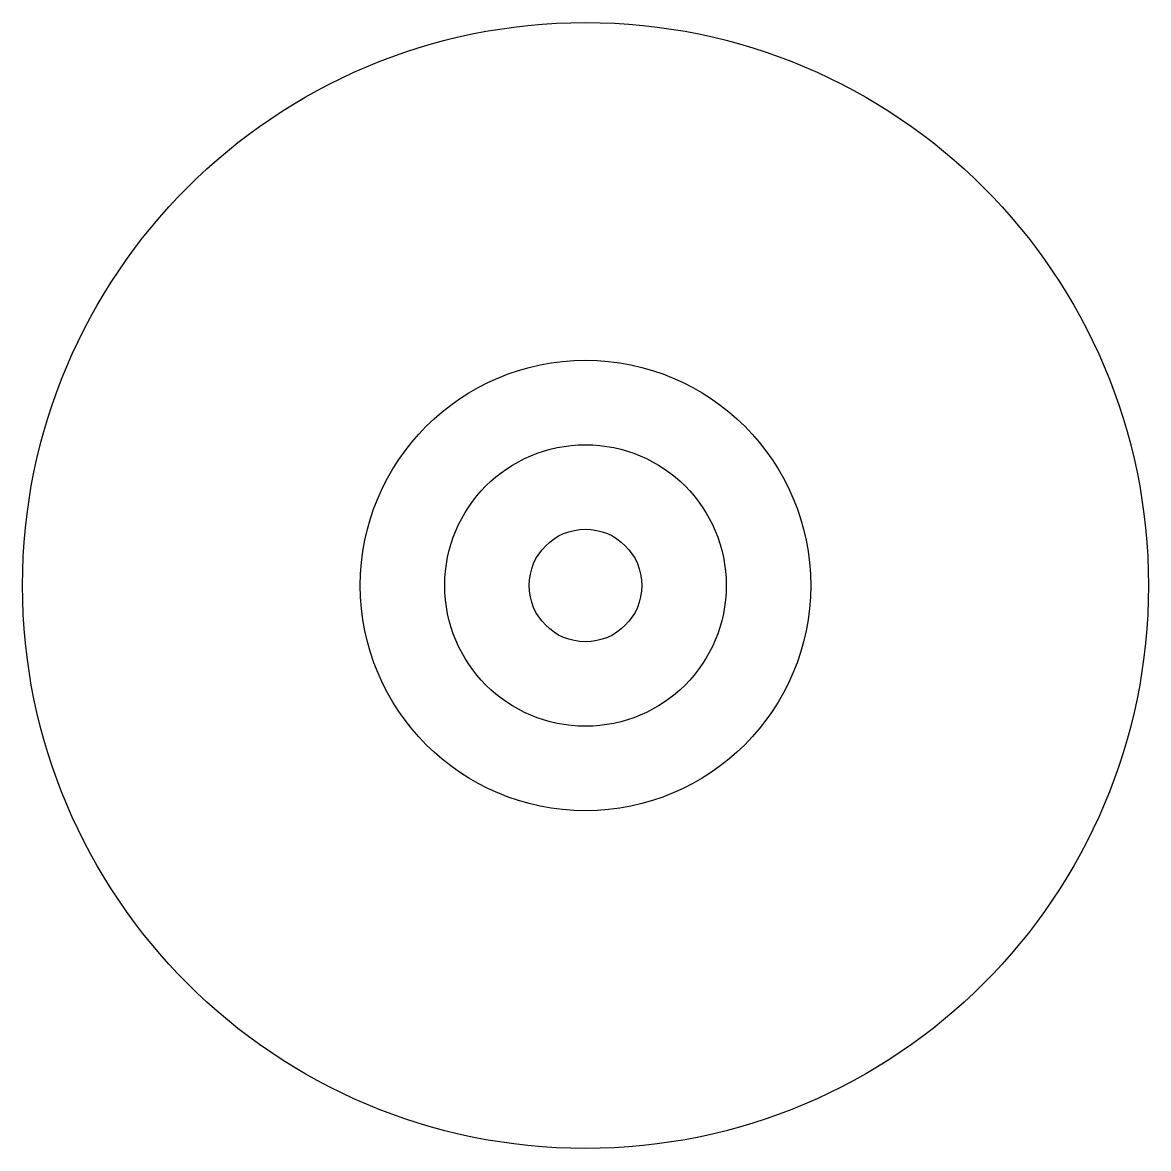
# Model space of a CAD drawing. Header units: millimetres. Extents: x -1 to 1, y -1 to 1.
import ezdxf

# ---------------------------------------------------------------- set-up
doc = ezdxf.new("R2010")
doc.units = ezdxf.units.MM
doc.layers.add('jidou1', color=3, linetype='Continuous')

msp = doc.modelspace()

# ---------------------------------------------------------------- linework, layer by layer
at = {"layer": 'jidou1', "color": 3, "linetype": 'Continuous'}
for radius in [1, 0.4, 0.25, 0.1]:
    msp.add_circle((0, 0), radius, dxfattribs=at)

doc.saveas('drawing.dxf')
